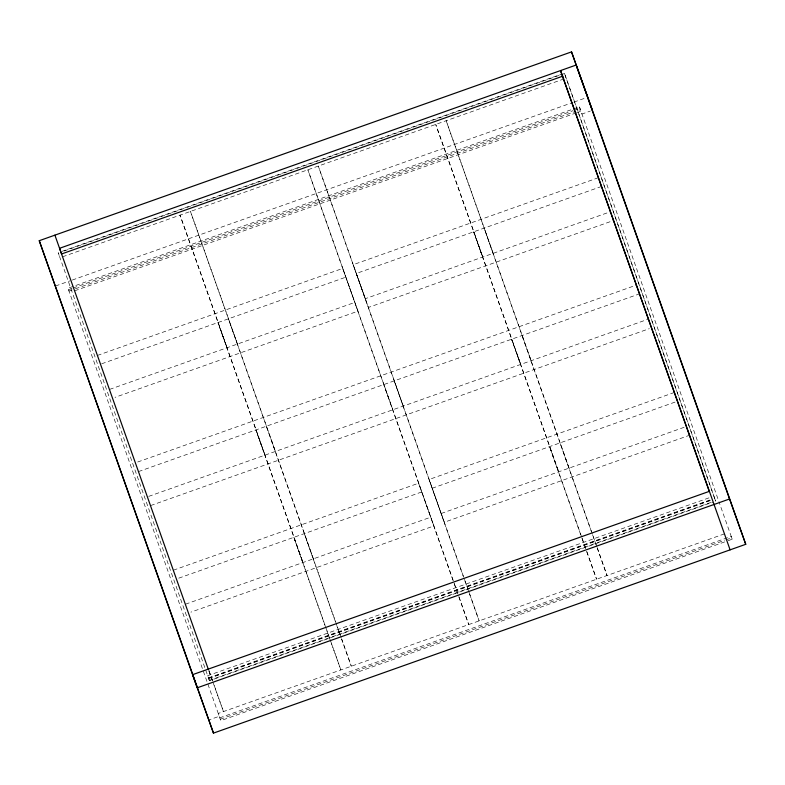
<?xml version="1.0" encoding="UTF-8"?>
<svg xmlns="http://www.w3.org/2000/svg" width="785" height="785" viewBox="0 0 785 785"><rect width="100%" height="100%" fill="white"/><g stroke="black" fill="none" stroke-linecap="round" stroke-linejoin="round"><path stroke-width="0.59" stroke-dasharray="3.92 2.94" d="M61.956 251.367L562.08 73.947M64.105 251.004L559.891 75.124M561.049 74.712L564.513 73.486M62.594 256.793L566.171 78.147L564.386 73.133L714.762 498.681M55.47 286.015L70.012 280.853M72.279 280.049L572.726 102.511M573.884 102.099L585.443 98.007M724.683 541.905L220.801 720.65L67.991 288.242L572.471 109.282M573.619 108.87L579.399 106.819L580.419 109.655L576.946 110.881M68.501 289.655L71.965 288.429M73.113 288.016L572.981 110.695M574.139 110.283L579.909 108.242M72.141 289.959L69.011 291.078L67.991 288.242M75.38 288.811L575.797 111.293M74.761 290.774L576.367 112.834M576.779 112.687L580.949 111.205L581.97 114.041L590.31 111.078M97.448 355.428L342.711 268.411L357.98 311.164L115.012 397.357M598.415 177.704L353.152 264.712L365.319 298.692L610.583 211.685M101.697 363.779L345.812 277.183M601.516 186.467L356.253 273.484L368.41 307.455L613.684 220.448M109.615 389.399L354.879 302.392M137.699 462.002L636.37 285.102M138.494 471.589L639.471 293.865M148.708 496.385L648.538 319.073M150.661 505.56L649.332 328.66M173.348 570.214L418.611 483.207L433.879 525.95L190.912 612.143M674.315 392.49L429.052 479.498L444.31 522.251L689.583 435.243M178.744 578.162L421.712 491.969M432.152 488.27L676.268 401.665M185.515 604.195L430.779 517.187M441.219 513.478L686.482 426.471M708.943 497.876L207.672 675.699L209.458 680.723L713.045 502.076M208.447 677.897L710.876 499.662M208.575 678.25L712.456 499.495M208.682 678.534L712.27 499.888M209.33 680.369L713.212 501.625M724.437 533.869L218.24 713.437L219.26 716.273L208.82 719.973M220.3 719.237L724.781 540.276M725.939 539.864L731.708 537.813M728.038 540.708L732.219 539.226L718.952 501.733M732.219 539.226L731.198 536.4L219.79 717.824L220.801 720.65M714.635 498.318L715.655 501.154L565.279 75.605M339.954 634.515L336.716 625.37M341.583 639.049L351.317 666.23L341.583 638.705M209.065 671.381L210.282 674.776M212.509 681.007L208.859 670.724M212.921 682.136L223.46 711.583L213.736 684.059M59.209 255.527L58.198 252.701L209.458 680.723M579.399 106.819L718.648 500.859M493.166 253.339L446.155 120.733L531.121 360.727M569.066 468.125L484.1 228.121M596.885 546.851L522.054 335.519M597.297 547.999L607.021 575.523L559.999 442.917M581.587 536.793L549.559 446.616L581.577 537.215M581.989 537.941L586.454 550.55M586.856 551.698L596.58 579.222L581.979 538.363M403.264 406.09L318.298 166.086L479.164 620.876L463.758 577.721M394.198 380.872L463.356 576.573M392.834 409.79L307.857 169.786L458.597 595.903M458.999 597.051L468.733 624.575L383.757 384.581M237.462 344.046L190.451 211.44L275.417 451.444M313.362 558.832L228.396 318.838M341.181 637.557L266.351 426.226M304.295 533.623L336.314 624.222M325.873 627.931L293.855 537.323L340.876 669.929L326.275 629.07M208.869 670.302L213.334 682.911M447.882 158.413L435.714 124.432L482.736 257.038L447.882 158.413M485.827 265.801L473.659 231.83L520.681 364.436L485.827 265.801M523.781 373.199L511.614 339.218L558.635 471.824L523.781 373.199M192.178 249.12L180.01 215.139L227.032 347.745L192.178 249.12M230.123 356.518L217.955 322.537L264.977 455.143L230.123 356.518M268.077 463.915L255.91 429.935L302.932 562.541L268.077 463.915"/><path stroke-width="1.18" d="M745.75 544.299L729.53 498.985L197.241 687.817L39.25 240.701L571.529 51.879L587.759 97.183L745.75 544.299L213.471 733.121L192.6 674.668L709.228 491.39M562.855 76.135L61.583 253.967L59.552 248.305L576.18 65.027L592.4 110.332M730.099 549.853L560.529 70.581L709.169 491.155M39.25 240.701L213.471 733.121M571.529 51.879L729.53 498.985M54.901 235.147L208.251 669.114"/></g></svg>
